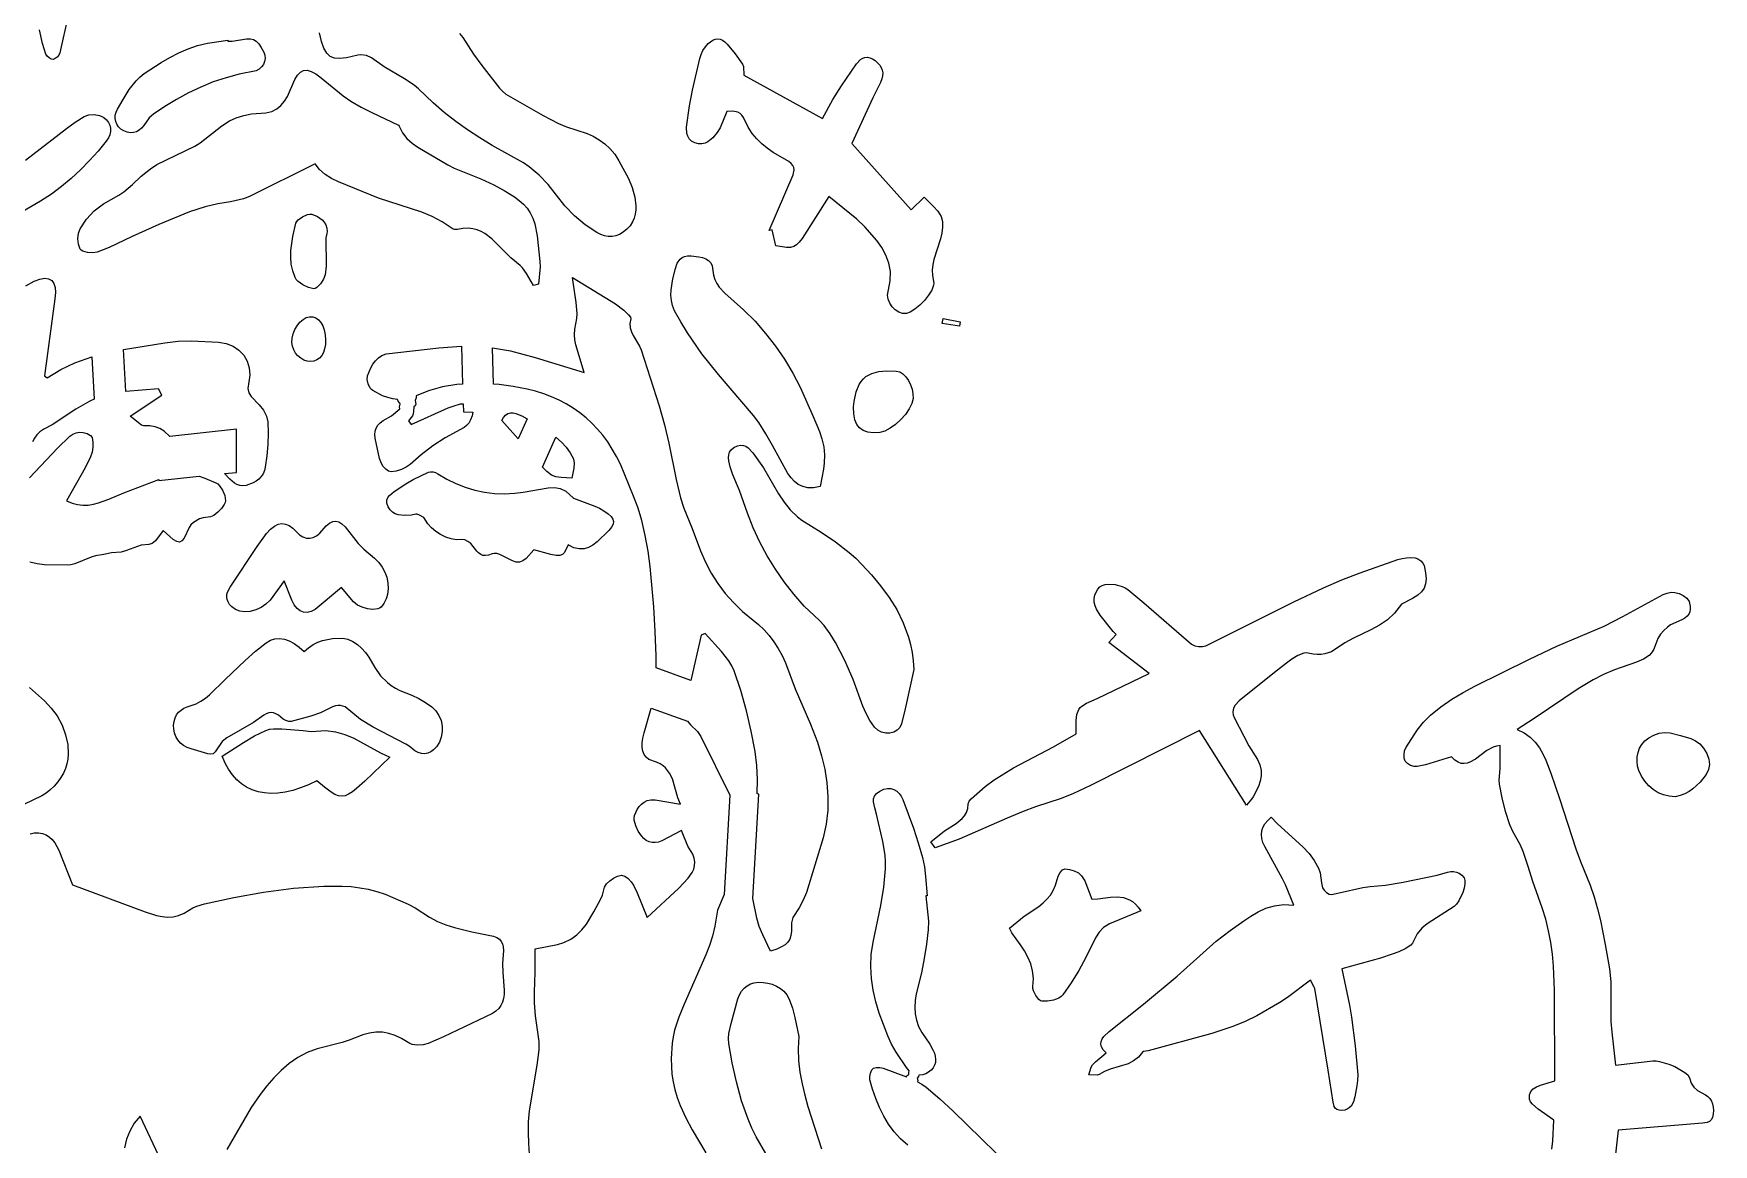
# Model space of a CAD drawing. Header units: centimetres. Extents: x 0 to 18.3, y -0.9 to 30.1.
# Drawn here: x 7.3 to 18.16, y 18.5 to 25.68 of the extents above; entities that cross this region are included whole.
import ezdxf

# ---------------------------------------------------------------- set-up
doc = ezdxf.new("R2010")
doc.units = ezdxf.units.CM
doc.layers.add('CUT', color=7, linetype='Continuous')

msp = doc.modelspace()

# ---------------------------------------------------------------- linework, layer by layer
at = {"layer": 'CUT'}
for points in [[(7.521836, 25.79289), (7.466856, 25.551842), (7.460338, 25.53817), (7.449572, 25.525079), (7.43664, 25.514871), (7.423625, 25.509844), (7.411243, 25.512154), (7.397401, 25.52031), (7.38508, 25.531834), (7.377263, 25.544251), (7.355528, 25.612021), (7.335119, 25.701129)], [(10.051908, 25.678479), (10.072549, 25.651449), (10.141035, 25.544364), (10.194952, 25.469534), (10.308771, 25.32392), (10.328007, 25.303823), (10.350799, 25.286328), (10.592887, 25.14775), (10.69159, 25.096572), (10.743748, 25.075003), (10.877206, 25.030684), (10.915958, 25.01274), (10.953591, 24.99099), (10.989549, 24.964901), (11.023273, 24.933937), (11.054205, 24.897564), (11.081788, 24.855248), (11.143679, 24.74091), (11.168001, 24.682185), (11.184391, 24.620147), (11.190922, 24.56449), (11.190701, 24.537163), (11.18741, 24.510378), (11.180492, 24.484291), (11.169388, 24.459056), (11.153538, 24.434829), (11.132385, 24.411766), (11.109132, 24.392859), (11.085461, 24.379041), (11.061454, 24.370106), (11.037194, 24.36585), (11.012763, 24.366069), (10.988244, 24.370557), (10.96372, 24.37911), (10.939274, 24.391525), (10.863796, 24.441281), (10.794776, 24.498455), (10.732152, 24.563205), (10.624614, 24.70238), (10.566931, 24.762651), (10.50132, 24.816192), (10.465073, 24.84034), (10.262295, 24.954084), (10.182071, 25.002722), (10.103511, 25.053984), (10.026977, 25.108368), (9.952832, 25.166372), (9.88144, 25.228496), (9.78644, 25.320331), (9.757388, 25.343186), (9.694392, 25.384195), (9.563457, 25.461567), (9.482112, 25.521111), (9.449309, 25.534683), (9.413462, 25.538932), (9.393911, 25.537226), (9.320005, 25.520262), (9.276926, 25.514865), (9.242332, 25.517463), (9.214776, 25.528923), (9.192811, 25.550112), (9.174988, 25.581896), (9.159862, 25.625141), (9.145985, 25.680715)], [(7.245367, 24.857707), (7.51127, 25.0644), (7.566633, 25.105321), (7.624442, 25.141927), (7.653845, 25.151461), (7.689296, 25.152956), (7.724303, 25.146892), (7.739612, 25.141175), (7.752376, 25.133749), (7.768914, 25.119104), (7.781644, 25.102474), (7.790374, 25.084218), (7.794912, 25.064698), (7.795065, 25.044276), (7.790639, 25.023312), (7.781444, 25.002169), (7.767285, 24.981206), (7.714048, 24.917257), (7.658904, 24.855734), (7.601525, 24.796873), (7.541585, 24.740909), (7.478756, 24.688079), (7.412711, 24.638618), (7.343123, 24.592762), (7.190518, 24.505178)], [(7.248316, 24.045366), (7.301688, 24.076284), (7.338625, 24.090307), (7.369747, 24.095597), (7.395065, 24.092481), (7.41459, 24.081288), (7.428335, 24.062344), (7.43631, 24.035978), (7.438527, 24.002517), (7.434998, 23.962291), (7.367193, 23.464813), (7.385438, 23.451012), (7.473078, 23.504987), (7.563945, 23.548104), (7.674577, 23.586931), (7.689688, 23.313474), (7.660641, 23.300174), (7.57004, 23.248571), (7.4168, 23.148641), (7.363866, 23.120155), (7.33884, 23.102451), (7.318618, 23.08309), (7.302924, 23.061685), (7.291484, 23.037845)], [(7.27131, 22.804299), (7.452618, 22.996241), (7.531455, 23.07399), (7.551825, 23.087373), (7.573478, 23.097042), (7.594997, 23.101297), (7.618765, 23.098883), (7.644307, 23.090956), (7.665425, 23.079412), (7.675921, 23.066146), (7.680512, 23.035051), (7.680452, 23.002308), (7.675469, 22.970133), (7.665291, 22.940743), (7.630118, 22.87075), (7.510077, 22.656957), (7.546818, 22.641463), (7.582343, 22.632062), (7.616897, 22.628114), (7.650721, 22.628977), (7.684056, 22.634008), (7.717145, 22.642568), (7.783554, 22.667704), (7.881155, 22.708603), (8.106489, 22.794437), (8.106489, 22.78894), (8.367179, 22.815658), (8.405516, 22.803377), (8.476123, 22.773132), (8.488322, 22.765535), (8.499873, 22.754361), (8.519787, 22.724495), (8.53337, 22.689963), (8.538131, 22.657193), (8.536057, 22.644645), (8.530644, 22.631819), (8.512244, 22.606247), (8.48782, 22.582295), (8.462264, 22.561782), (8.442269, 22.552814), (8.394098, 22.545676), (8.37122, 22.539182), (8.330819, 22.516171), (8.313851, 22.501112), (8.302488, 22.483966), (8.270065, 22.41519), (8.255847, 22.397148), (8.240626, 22.389842), (8.222654, 22.393154), (8.200182, 22.406965), (8.134743, 22.465601), (8.08514, 22.397256), (8.064752, 22.381382), (8.042503, 22.374615), (7.992396, 22.370303), (7.898374, 22.334747), (7.86312, 22.323847), (7.800395, 22.320855), (7.750948, 22.309985), (7.697796, 22.301545), (7.669359, 22.293092), (7.563491, 22.248887), (7.538445, 22.242359), (7.513749, 22.240491), (7.368746, 22.243176), (7.320295, 22.24871), (7.273023, 22.2602)], [(17.112725, 18.465019), (17.118505, 18.518565), (17.125808, 18.652645), (17.024502, 18.724858), (16.987031, 18.756378), (16.975162, 18.772364), (16.969231, 18.789022), (16.96922, 18.816027), (16.977542, 18.837654), (16.992941, 18.854844), (17.014165, 18.868539), (17.03996, 18.879682), (17.132235, 18.907216), (17.130894, 19.493074), (17.124422, 19.648308), (17.117027, 19.725156), (17.106355, 19.801442), (17.092028, 19.877124), (17.073667, 19.952167), (17.050893, 20.02653), (16.989556, 20.195851), (16.959919, 20.293474), (16.927013, 20.388862), (16.907019, 20.434411), (16.860203, 20.519926), (16.84104, 20.562503), (16.812216, 20.648945), (16.791581, 20.736836), (16.773753, 20.825851), (16.77156, 20.850394), (16.777908, 20.926827), (16.778146, 21.073837), (16.755312, 21.070507), (16.733656, 21.063542), (16.693233, 21.041679), (16.619456, 20.987032), (16.583537, 20.966141), (16.565258, 20.959904), (16.546553, 20.957465), (16.527261, 20.959567), (16.507222, 20.966952), (16.486275, 20.980364), (16.464261, 21.000547), (16.296163, 20.950472), (16.24258, 20.938396), (16.221982, 20.93899), (16.199223, 20.946231), (16.178771, 20.958159), (16.165096, 20.972813), (16.158436, 20.992692), (16.157155, 21.01663), (16.160933, 21.04062), (16.169444, 21.060657), (16.24244, 21.172952), (16.282913, 21.225498), (16.328709, 21.271794), (16.395301, 21.324772), (16.465882, 21.373388), (16.539394, 21.417763), (16.61478, 21.458014), (16.967442, 21.633202), (17.145898, 21.716051), (17.451521, 21.847245), (17.57213, 21.908088), (17.831921, 22.050679), (17.85758, 22.060188), (17.883466, 22.065528), (17.907889, 22.06487), (17.935224, 22.056974), (17.962654, 22.04366), (17.985774, 22.026209), (18.00018, 22.005902), (18.007945, 21.973123), (18.007738, 21.956328), (18.004397, 21.939892), (17.997614, 21.924287), (17.987084, 21.909985), (17.972498, 21.897459), (17.953552, 21.887179), (17.88017, 21.855522), (17.859458, 21.840662), (17.836365, 21.818531), (17.81474, 21.793912), (17.797223, 21.767395), (17.77896, 21.714155), (17.769085, 21.692281), (17.756851, 21.673561), (17.742277, 21.657609), (17.706196, 21.632457), (17.661009, 21.613722), (17.517353, 21.563427), (17.447399, 21.534047), (17.380364, 21.499696), (17.282775, 21.440358), (16.997883, 21.248602), (16.888254, 21.178337), (16.934591, 21.156349), (16.973246, 21.128608), (17.00533, 21.09608), (17.031957, 21.059732), (17.054241, 21.020532), (17.073294, 20.979446), (17.106162, 20.895482), (17.162537, 20.733187), (17.267807, 20.405853), (17.297388, 20.32547), (17.360117, 20.171416), (17.385879, 20.095733), (17.407884, 20.019412), (17.426798, 19.942556), (17.458028, 19.787642), (17.484915, 19.631803), (17.493542, 19.547814), (17.494808, 19.291357), (17.499949, 19.222634), (17.524104, 19.008472), (17.766384, 19.036679), (17.787209, 19.036122), (17.808334, 19.032233), (17.869921, 19.014052), (17.90839, 18.999061), (17.97236, 18.961516), (17.991464, 18.945442), (18.002083, 18.927347), (18.0139, 18.892718), (18.030809, 18.865594), (18.054794, 18.844261), (18.106049, 18.81767), (18.121547, 18.805917), (18.134303, 18.791895), (18.144285, 18.775754), (18.151463, 18.757645), (18.155804, 18.737718), (18.157278, 18.716123), (18.155853, 18.693012), (18.150812, 18.670895), (18.142324, 18.65504), (18.131042, 18.644365), (18.117618, 18.637789), (18.086952, 18.632615), (17.541063, 18.5879), (17.480764, 18.04664)], [(7.271926, 21.449988), (7.368161, 21.3636), (7.412273, 21.317238), (7.449372, 21.266669), (7.481369, 21.206575), (7.504733, 21.144593), (7.518381, 21.081666), (7.521232, 21.018736), (7.51827, 20.987565), (7.512203, 20.956747), (7.502896, 20.9264), (7.490213, 20.896641), (7.474019, 20.867588), (7.45418, 20.839359), (7.430559, 20.812073), (7.403021, 20.785846), (7.37813, 20.766784), (7.351145, 20.750203), (7.233886, 20.694269)], [(10.504047, 18.432778), (10.498444, 18.502354), (10.496152, 18.572127), (10.497857, 18.642111), (10.504248, 18.712321), (10.553393, 19.008526), (10.56581, 19.107592), (10.566216, 19.162186), (10.543292, 19.32828), (10.535781, 19.4106), (10.535801, 19.481103), (10.540671, 19.610234), (10.540888, 19.760684), (10.685042, 19.788098), (10.725592, 19.800535), (10.770784, 19.82239), (10.809344, 19.850217), (10.842406, 19.882968), (10.871106, 19.919592), (10.919962, 20.000264), (10.964997, 20.083836), (10.974803, 20.107923), (10.989435, 20.158659), (11.001694, 20.179704), (11.022115, 20.200111), (11.04628, 20.218211), (11.072153, 20.23124), (11.097699, 20.236435), (11.118833, 20.230554), (11.140823, 20.215086), (11.16073, 20.194151), (11.175616, 20.171868), (11.199826, 20.121871), (11.264301, 19.963339), (11.47, 20.152974), (11.529433, 20.216278), (11.555918, 20.254706), (11.565207, 20.276165), (11.570914, 20.298827), (11.572327, 20.322474), (11.568736, 20.346886), (11.55943, 20.371844), (11.527139, 20.424313), (11.486911, 20.525544), (11.359519, 20.45836), (11.337892, 20.450876), (11.316792, 20.447515), (11.296428, 20.448222), (11.277013, 20.452942), (11.258757, 20.461621), (11.241871, 20.474202), (11.226568, 20.490633), (11.206405, 20.521047), (11.190124, 20.556178), (11.181186, 20.591654), (11.180553, 20.608155), (11.183054, 20.623103), (11.19981, 20.662184), (11.212023, 20.680286), (11.226923, 20.696316), (11.244611, 20.709442), (11.265183, 20.718829), (11.28874, 20.723642), (11.315381, 20.723049), (11.479053, 20.696636), (11.462779, 20.736395), (11.426967, 20.85967), (11.409339, 20.896979), (11.383851, 20.92984), (11.36722, 20.944123), (11.347495, 20.956719), (11.324302, 20.967436), (11.274851, 20.984947), (11.257426, 20.99837), (11.244754, 21.016039), (11.236601, 21.03764), (11.232734, 21.062862), (11.232917, 21.091392), (11.236917, 21.122919), (11.244499, 21.157129), (11.290802, 21.317246), (11.526022, 21.233229), (11.54375, 21.209108), (11.590062, 21.166156), (11.611705, 21.132397), (11.797877, 20.754673), (11.762037, 20.11106), (11.71997, 20.010341), (11.711497, 19.972502), (11.70216, 19.906612), (11.687041, 19.842976), (11.667259, 19.781144), (11.643935, 19.720671), (11.502385, 19.401685), (11.468806, 19.318775), (11.441687, 19.234772), (11.432052, 19.19239), (11.425833, 19.14977), (11.419956, 19.050474), (11.420735, 19.000752), (11.424531, 18.95085), (11.431747, 18.900669), (11.442788, 18.85011), (11.458058, 18.799075), (11.47796, 18.747465), (11.514875, 18.667963), (11.555339, 18.590947), (11.643365, 18.441952)], [(12.949749, 18.490457), (12.903023, 18.531353), (12.861588, 18.576842), (12.825098, 18.626359), (12.793207, 18.679339), (12.765569, 18.735218), (12.741838, 18.793431), (12.721669, 18.853413), (12.704716, 18.914598), (12.703454, 18.934798), (12.707536, 18.957478), (12.715795, 18.977416), (12.727064, 18.989387), (12.745662, 18.994085), (12.76755, 18.993047), (12.790314, 18.988009), (12.9404, 18.93284), (12.94549, 18.940873), (12.954262, 18.945437), (12.956764, 18.951435), (12.954924, 18.963069), (12.957467, 18.971755), (12.940238, 18.992482), (12.874662, 19.092563), (12.844724, 19.144059), (12.819381, 19.197404), (12.764829, 19.343767), (12.742859, 19.417934), (12.725724, 19.492949), (12.714397, 19.568959), (12.709852, 19.646107), (12.713062, 19.724538), (12.725001, 19.804397), (12.774456, 20.040631), (12.794153, 20.159257), (12.805452, 20.278256), (12.805713, 20.322058), (12.802622, 20.366098), (12.788788, 20.454553), (12.747351, 20.630579), (12.735105, 20.672244), (12.726471, 20.711639), (12.727288, 20.730237), (12.733544, 20.74797), (12.746753, 20.76474), (12.768426, 20.780447), (12.793723, 20.791965), (12.81744, 20.797065), (12.839399, 20.796338), (12.859423, 20.790372), (12.877334, 20.779759), (12.892953, 20.765089), (12.906103, 20.746953), (12.916605, 20.725939), (12.98649, 20.540137), (13.017128, 20.445666), (13.044577, 20.350375), (13.056983, 20.29007), (13.064185, 20.228364), (13.074801, 20.103934), (13.065227, 20.10285), (13.083336, 19.938351), (13.081808, 19.884326), (13.070487, 19.791245), (13.055968, 19.698398), (13.037565, 19.606349), (13.0034, 19.469877), (12.99643, 19.425387), (12.994089, 19.382091), (12.996775, 19.339892), (13.004888, 19.298692), (13.018828, 19.258393), (13.038994, 19.218896), (13.090656, 19.144947), (13.112027, 19.107548), (13.120981, 19.086854), (13.126666, 19.066276), (13.128935, 19.04612), (13.127642, 19.026688), (13.122642, 19.008287), (13.113788, 18.991218), (13.100935, 18.975788), (13.083936, 18.9623), (13.065036, 18.952125), (13.045679, 18.945753), (13.020516, 18.943725), (13.01758, 18.9348), (13.009038, 18.9251), (13.013234, 18.908978), (13.012352, 18.900736), (13.040237, 18.884845), (13.068381, 18.865224), (13.156898, 18.790841), (13.241455, 18.711368), (13.700827, 18.262379)], [(7.274904, 20.503441), (7.300513, 20.509687), (7.329562, 20.510236), (7.355659, 20.505684), (7.378977, 20.496521), (7.399687, 20.483234), (7.417962, 20.466311), (7.433973, 20.446242), (7.459892, 20.39862), (7.549779, 20.17393), (8.018296, 19.999272), (8.091515, 19.975785), (8.12777, 19.968604), (8.163818, 19.965627), (8.199681, 19.967726), (8.235382, 19.97577), (8.270941, 19.990633), (8.327984, 20.026504), (8.352034, 20.036801), (8.402806, 20.051213), (8.593166, 20.092614), (8.784411, 20.12674), (8.977533, 20.151835), (9.173522, 20.166142), (9.292661, 20.166374), (9.34997, 20.162422), (9.406096, 20.15543), (9.461285, 20.145151), (9.515779, 20.13134), (9.569822, 20.11375), (9.718651, 20.049826), (9.764446, 20.025837), (9.85741, 19.964663), (9.909484, 19.937479), (9.963158, 19.915398), (10.01813, 19.897462), (10.130753, 19.870196), (10.271026, 19.841534), (10.292242, 19.833009), (10.308864, 19.822152), (10.321179, 19.808669), (10.329475, 19.792269), (10.33404, 19.772656), (10.33516, 19.749538), (10.329666, 19.665884), (10.331252, 19.608523), (10.339057, 19.493373), (10.338955, 19.465084), (10.335635, 19.439072), (10.32892, 19.415285), (10.318632, 19.393673), (10.304594, 19.374184), (10.286626, 19.356767), (10.264553, 19.341371), (9.946688, 19.190828), (9.848425, 19.147843), (9.816087, 19.139284), (9.779592, 19.137282), (9.744409, 19.14236), (9.729018, 19.147719), (9.675271, 19.181123), (9.634571, 19.200771), (9.593719, 19.214054), (9.552532, 19.221035), (9.510823, 19.221781), (9.468409, 19.216356), (9.425104, 19.204826), (9.33761, 19.16931), (9.293091, 19.154135), (9.131026, 19.11494), (9.065752, 19.089666), (9.005555, 19.057303), (8.949909, 19.01873), (8.898289, 18.974822), (8.850168, 18.926457), (8.805021, 18.874513), (8.762323, 18.819867), (8.703839, 18.733864), (8.546024, 18.462485)], [(12.031144, 18.436722), (11.968525, 18.54555), (11.941282, 18.601869), (11.916874, 18.659359), (11.874897, 18.778108), (11.840749, 18.900121), (11.813674, 19.024087), (11.792913, 19.148695), (11.790886, 19.180188), (11.793109, 19.212289), (11.806533, 19.277778), (11.850471, 19.438058), (11.861084, 19.463469), (11.87463, 19.486027), (11.891051, 19.505399), (11.91029, 19.521248), (11.932287, 19.53324), (11.956985, 19.541039), (11.984324, 19.54431), (12.014638, 19.543555), (12.044505, 19.539327), (12.073347, 19.531532), (12.100587, 19.520074), (12.125649, 19.504858), (12.147957, 19.485788), (12.166933, 19.46277), (12.182001, 19.435707), (12.202963, 19.377738), (12.21813, 19.317198), (12.244109, 19.19419), (12.240665, 19.115754), (12.243652, 19.038746), (12.252244, 18.96298), (12.265616, 18.888271), (12.28294, 18.814434), (12.303391, 18.741284), (12.391836, 18.46658)], [(8.15533, 18.320714), (7.986712, 18.678965), (7.947776, 18.632436), (7.918884, 18.582626), (7.898721, 18.530007), (7.885967, 18.475048)]]:
    msp.add_lwpolyline(points, dxfattribs=at)
for points in [[(8.791405, 25.496281), (8.783659, 25.477711), (8.771775, 25.461154), (8.756178, 25.447372), (8.737294, 25.437127), (8.627602, 25.41443), (8.542106, 25.391903), (8.458902, 25.363984), (8.377834, 25.331058), (8.298744, 25.293509), (8.221476, 25.251722), (8.145872, 25.206083), (8.071775, 25.156975), (8.045534, 25.131833), (8.010617, 25.081921), (7.995625, 25.065402), (7.979358, 25.052157), (7.961882, 25.042539), (7.943261, 25.036901), (7.923561, 25.035596), (7.902847, 25.038979), (7.881183, 25.047401), (7.86228, 25.059373), (7.847191, 25.0741), (7.83596, 25.090997), (7.828634, 25.109482), (7.825257, 25.128973), (7.825875, 25.148885), (7.830534, 25.168635), (7.839277, 25.18764), (7.876321, 25.251605), (7.915947, 25.315026), (7.960618, 25.3725), (7.985616, 25.397318), (8.012801, 25.418623), (8.121879, 25.489509), (8.178285, 25.522228), (8.236237, 25.552044), (8.295965, 25.578139), (8.357695, 25.599696), (8.421655, 25.6159), (8.552876, 25.633486), (8.553507, 25.627053), (8.581982, 25.628177), (8.674978, 25.644044), (8.699152, 25.6438), (8.719383, 25.638541), (8.736904, 25.627722), (8.75295, 25.610798), (8.768755, 25.587224), (8.785555, 25.556455), (8.792778, 25.536415), (8.794586, 25.516103)], [(12.657457, 25.517371), (12.672402, 25.522494), (12.688009, 25.523751), (12.704211, 25.520943), (12.720941, 25.513868), (12.738129, 25.502327), (12.767348, 25.473293), (12.777355, 25.457599), (12.783983, 25.440923), (12.786999, 25.423116), (12.786171, 25.40403), (12.781267, 25.383518), (12.772052, 25.361429), (12.723629, 25.261968), (12.586685, 24.966666), (12.971584, 24.536654), (13.05453, 24.619352), (13.115621, 24.560166), (13.143386, 24.529377), (13.163889, 24.495465), (13.172582, 24.462057), (13.173607, 24.424847), (13.168837, 24.386695), (13.160149, 24.350458), (13.117626, 24.217161), (13.110685, 24.18323), (13.107428, 24.148407), (13.10896, 24.112369), (13.117718, 24.063065), (13.115907, 24.049685), (13.104131, 24.019231), (13.08362, 23.985978), (13.056937, 23.952472), (13.026646, 23.921262), (12.99531, 23.894896), (12.965493, 23.875922), (12.939759, 23.866888), (12.914913, 23.867623), (12.890469, 23.875925), (12.86767, 23.89054), (12.847762, 23.910212), (12.831988, 23.933686), (12.821593, 23.959707), (12.81782, 23.987019), (12.835935, 24.078693), (12.837191, 24.138194), (12.82738, 24.193468), (12.808201, 24.245112), (12.781351, 24.293724), (12.748529, 24.339899), (12.671764, 24.427332), (12.619057, 24.478099), (12.439556, 24.624778), (12.265293, 24.353025), (12.247444, 24.32911), (12.230066, 24.311862), (12.211588, 24.300679), (12.190442, 24.29496), (12.165056, 24.294102), (12.095288, 24.304564), (12.071757, 24.408794), (12.054021, 24.404827), (12.208576, 24.764008), (12.215083, 24.797038), (12.212854, 24.811273), (12.206442, 24.824522), (12.195451, 24.837188), (12.179488, 24.849671), (12.078588, 24.90891), (12.040765, 24.935231), (12.00511, 24.964178), (11.972266, 24.996196), (11.942878, 25.03173), (11.917593, 25.071224), (11.887977, 25.13409), (11.877191, 25.148974), (11.86475, 25.160157), (11.850709, 25.168023), (11.818039, 25.175338), (11.779613, 25.173991), (11.735819, 25.068301), (11.71639, 25.036524), (11.689361, 25.003667), (11.657115, 24.976873), (11.638671, 24.967957), (11.618484, 24.963206), (11.596409, 24.963503), (11.5723, 24.96973), (11.551225, 24.980948), (11.536167, 24.995632), (11.526222, 25.012898), (11.520483, 25.031859), (11.517997, 25.071332), (11.537267, 25.20967), (11.557309, 25.311833), (11.604008, 25.515006), (11.612473, 25.541622), (11.624847, 25.56764), (11.640459, 25.591825), (11.65864, 25.61294), (11.68803, 25.634687), (11.703542, 25.640601), (11.719328, 25.642823), (11.735184, 25.641066), (11.750906, 25.635042), (11.76629, 25.624463), (11.781134, 25.609039), (11.832841, 25.544978), (11.880677, 25.478347), (11.886508, 25.463278), (11.889603, 25.4091), (12.397758, 25.127512), (12.465607, 25.251782), (12.520249, 25.339774), (12.617277, 25.480811), (12.643243, 25.508583)], [(10.03801, 24.411395), (10.018683, 24.410939), (10.009166, 24.413371), (9.939792, 24.460806), (9.874572, 24.495296), (9.806706, 24.523268), (9.52685, 24.613555), (9.268094, 24.718806), (9.223648, 24.740732), (9.182858, 24.766472), (9.146883, 24.797408), (9.116878, 24.834921), (8.694104, 24.623743), (8.653816, 24.609691), (8.571398, 24.590279), (8.488148, 24.575522), (8.406017, 24.557103), (8.305278, 24.523946), (8.206319, 24.484486), (8.108346, 24.441773), (7.935209, 24.364864), (7.785308, 24.295116), (7.708989, 24.263921), (7.680049, 24.259135), (7.646384, 24.261658), (7.616687, 24.27029), (7.606042, 24.276522), (7.59965, 24.283832), (7.588981, 24.314933), (7.58469, 24.350546), (7.587487, 24.385774), (7.59808, 24.41572), (7.639776, 24.476968), (7.689999, 24.530065), (7.74915, 24.575524), (7.849692, 24.631641), (7.88004, 24.65288), (7.937477, 24.702176), (7.993682, 24.754661), (8.052394, 24.803252), (8.094885, 24.830049), (8.340239, 24.950122), (8.374162, 24.970933), (8.51387, 25.081119), (8.563258, 25.112251), (8.608211, 25.132514), (8.656368, 25.147737), (8.705893, 25.157221), (8.799811, 25.163616), (8.83777, 25.173964), (8.869696, 25.190561), (8.896462, 25.21265), (8.918944, 25.239478), (8.938014, 25.270289), (8.986183, 25.379397), (9.003733, 25.408431), (9.022634, 25.428108), (9.043455, 25.43859), (9.066764, 25.440037), (9.093132, 25.432608), (9.123125, 25.416465), (9.157314, 25.391768), (9.299131, 25.274095), (9.349264, 25.239563), (9.416295, 25.201405), (9.485264, 25.166401), (9.655816, 25.084594), (9.661434, 25.077957), (9.683392, 25.034649), (9.711477, 24.998479), (9.744391, 24.968024), (9.780836, 24.941863), (9.974933, 24.82811), (10.015884, 24.807509), (10.188478, 24.737865), (10.27246, 24.698615), (10.339472, 24.661656), (10.40554, 24.620635), (10.436119, 24.598002), (10.463941, 24.573633), (10.488165, 24.547289), (10.507952, 24.518731), (10.524726, 24.484424), (10.53736, 24.447627), (10.553411, 24.368685), (10.571093, 24.204283), (10.572829, 24.168112), (10.562265, 24.057544), (10.530107, 24.049006), (10.483448, 24.126935), (10.458252, 24.163151), (10.44387, 24.178632), (10.383745, 24.226932), (10.260343, 24.349974), (10.215143, 24.383964), (10.190602, 24.397494), (10.164418, 24.408077), (10.136328, 24.415236), (10.106072, 24.418494), (10.073386, 24.417372)], [(8.987955, 24.100156), (8.972514, 24.143337), (8.963614, 24.187108), (8.960298, 24.231294), (8.961607, 24.275723), (8.974272, 24.364606), (8.993947, 24.452363), (8.998996, 24.462851), (9.008548, 24.473565), (9.036619, 24.49324), (9.069084, 24.506529), (9.084128, 24.509259), (9.096867, 24.508569), (9.132069, 24.495543), (9.163351, 24.47283), (9.176016, 24.457772), (9.185895, 24.44021), (9.192386, 24.420115), (9.194886, 24.397461), (9.193766, 24.383799), (9.186178, 24.355958), (9.188139, 24.173423), (9.182677, 24.118076), (9.171806, 24.088507), (9.151818, 24.058205), (9.128894, 24.035068), (9.118262, 24.028655), (9.109214, 24.026997), (9.073973, 24.035672), (9.038204, 24.051892), (9.007626, 24.073954), (8.99607, 24.086644)], [(11.952052, 23.209029), (11.724388, 23.472311), (11.61808, 23.606533), (11.524512, 23.742569), (11.481454, 23.812995), (11.44187, 23.885143), (11.428267, 23.918393), (11.420669, 23.952272), (11.418115, 23.986608), (11.419645, 24.021231), (11.431111, 24.090661), (11.447381, 24.159199), (11.458558, 24.191872), (11.47735, 24.218533), (11.490397, 24.228505), (11.506301, 24.23565), (11.52538, 24.239526), (11.547953, 24.239692), (11.598364, 24.234326), (11.621862, 24.22929), (11.643117, 24.22161), (11.661301, 24.210481), (11.675583, 24.195097), (11.685137, 24.174652), (11.692837, 24.115825), (11.701249, 24.086966), (11.713613, 24.061261), (11.729174, 24.038208), (11.76687, 23.998055), (11.887554, 23.891881), (11.961536, 23.8174), (12.030262, 23.739149), (12.093751, 23.657223), (12.152026, 23.571719), (12.205108, 23.482732), (12.253017, 23.390359), (12.337587, 23.201093), (12.378134, 23.105732), (12.394345, 23.056686), (12.405936, 23.006353), (12.41147, 22.954451), (12.409514, 22.900697), (12.403974, 22.861693), (12.382151, 22.750049), (12.339742, 22.741537), (12.302548, 22.741154), (12.269978, 22.748088), (12.241446, 22.761525), (12.216361, 22.780653), (12.194134, 22.804658), (12.174177, 22.832728), (12.074265, 23.014943), (12.03169, 23.089324), (11.98654, 23.162013)], [(11.306837, 21.971825), (11.284386, 22.231356), (11.270196, 22.331764), (11.251943, 22.431488), (11.229566, 22.530078), (11.20579, 22.608798), (11.176376, 22.686112), (11.09086, 22.892756), (11.066101, 22.943364), (11.038951, 22.991432), (11.009455, 23.036946), (10.977659, 23.079889), (10.94361, 23.120247), (10.907352, 23.158004), (10.868931, 23.193144), (10.828394, 23.225652), (10.785786, 23.255513), (10.741153, 23.282711), (10.694541, 23.307231), (10.645995, 23.329057), (10.595561, 23.348173), (10.543285, 23.364565), (10.489213, 23.378216), (10.398915, 23.396039), (10.307819, 23.408821), (10.270908, 23.411598), (10.263497, 23.646497), (10.379824, 23.625304), (10.539419, 23.582801), (10.856912, 23.486509), (10.802445, 23.664115), (10.796518, 23.696565), (10.794133, 23.730243), (10.796264, 23.765575), (10.809945, 23.834557), (10.811652, 23.867635), (10.805702, 23.938524), (10.782174, 24.100664), (11.05874, 23.930837), (11.113407, 23.888989), (11.14437, 23.859284), (11.155752, 23.844222), (11.158479, 23.832026), (11.152955, 23.801844), (11.154806, 23.774422), (11.162313, 23.74913), (11.17376, 23.725339), (11.214559, 23.656677), (11.224586, 23.632596), (11.342166, 23.269707), (11.376898, 23.147557), (11.404473, 23.030198), (11.451635, 22.793368), (11.478727, 22.675857), (11.500424, 22.608809), (11.555527, 22.477708), (11.608306, 22.333321), (11.640814, 22.259192), (11.678152, 22.188746), (11.720607, 22.121865), (11.768468, 22.058432), (11.822021, 21.99833), (11.881556, 21.941442), (11.984563, 21.857095), (12.019951, 21.823126), (12.053223, 21.78592), (12.084075, 21.745651), (12.112206, 21.702496), (12.137315, 21.65663), (12.159099, 21.60823), (12.220042, 21.440894), (12.320595, 21.212407), (12.365502, 21.096329), (12.392168, 21.008902), (12.41265, 20.921145), (12.426399, 20.833067), (12.432865, 20.744679), (12.431497, 20.655988), (12.421747, 20.567005), (12.403065, 20.47774), (12.29394, 20.125338), (12.273019, 20.074537), (12.247363, 20.025497), (12.206723, 19.963653), (12.2006, 19.946063), (12.197188, 19.927451), (12.19636, 19.875375), (12.1933, 19.847125), (12.186361, 19.823633), (12.174662, 19.803961), (12.157321, 19.787169), (12.133457, 19.77232), (12.102189, 19.758475), (12.062635, 19.744697), (12.012198, 19.850398), (11.989158, 19.904243), (11.972653, 19.959625), (11.948162, 20.08639), (11.985534, 20.760202), (11.974706, 20.762093), (11.977065, 20.854943), (11.973851, 20.945858), (11.962963, 21.035305), (11.937614, 21.167912), (11.907228, 21.299794), (11.870721, 21.429883), (11.827009, 21.557108), (11.811619, 21.590325), (11.792017, 21.621942), (11.743911, 21.681796), (11.63822, 21.797903), (11.614036, 21.788375), (11.546949, 21.494679), (11.322038, 21.576296), (11.322191, 21.653468), (11.316611, 21.812669)], [(8.971531, 23.655699), (8.967787, 23.679757), (8.96921, 23.707757), (8.975904, 23.736037), (8.987072, 23.763435), (9.001919, 23.788789), (9.019647, 23.810937), (9.039459, 23.828718), (9.060558, 23.840968), (9.082148, 23.846526), (9.103722, 23.845471), (9.123246, 23.838707), (9.140501, 23.826554), (9.155268, 23.809333), (9.167328, 23.787363), (9.176462, 23.760964), (9.182451, 23.730456), (9.185076, 23.696159), (9.183981, 23.666199), (9.179314, 23.639254), (9.171273, 23.615604), (9.160054, 23.595531), (9.145856, 23.579317), (9.128874, 23.567242), (9.109306, 23.559588), (9.087349, 23.556636), (9.065547, 23.558884), (9.044463, 23.566165), (9.024717, 23.57784), (9.006931, 23.593271), (8.991723, 23.611817), (8.979717, 23.632839)], [(13.28826, 23.813377), (13.283315, 23.784731), (13.171711, 23.802943), (13.177527, 23.835397)], [(8.625466, 23.630889), (8.655867, 23.598271), (8.678062, 23.559603), (8.691269, 23.515936), (8.694705, 23.468323), (8.682964, 23.382458), (8.68862, 23.35519), (8.7038, 23.331678), (8.75699, 23.277323), (8.783266, 23.242338), (8.802956, 23.204828), (8.812443, 23.16699), (8.815152, 23.09424), (8.812056, 23.02092), (8.804825, 22.947557), (8.795127, 22.874679), (8.789795, 22.851753), (8.78093, 22.831177), (8.76887, 22.812942), (8.753957, 22.797036), (8.736531, 22.783449), (8.716932, 22.77217), (8.672578, 22.756492), (8.650045, 22.753509), (8.629966, 22.755352), (8.611931, 22.761306), (8.595531, 22.770652), (8.565998, 22.796655), (8.531634, 22.832513), (8.609632, 22.840507), (8.609632, 23.11942), (8.178472, 23.072823), (8.14138, 23.107084), (8.11389, 23.123816), (8.083147, 23.135546), (8.048572, 23.141543), (8.009583, 23.141078), (7.995293, 23.144928), (7.921025, 23.202835), (8.12643, 23.339312), (8.104146, 23.3801), (7.893374, 23.36407), (7.878331, 23.635161), (8.14573, 23.678772), (8.231408, 23.687996), (8.318378, 23.689848), (8.49286, 23.681916), (8.54318, 23.673764), (8.587643, 23.656404)], [(9.851239, 23.36732), (9.770232, 23.335281), (9.770783, 23.321915), (9.764993, 23.306083), (9.768919, 23.280924), (9.763999, 23.269665), (9.755528, 23.264726), (9.754491, 23.235031), (9.751459, 23.217925), (9.746383, 23.206232), (9.721131, 23.173805), (9.737792, 23.15082), (9.977439, 23.256842), (10.017318, 23.271619), (10.057945, 23.28294), (10.07551, 23.282763), (10.077122, 23.231885), (10.137218, 23.22858), (10.132255, 23.205291), (10.122678, 23.181039), (10.11042, 23.159022), (10.097169, 23.143296), (10.080215, 23.129734), (9.957742, 23.063373), (9.878973, 23.011428), (9.804094, 22.953826), (9.731862, 22.891958), (9.705599, 22.873324), (9.675099, 22.859076), (9.642501, 22.849081), (9.609944, 22.843204), (9.593097, 22.84721), (9.574417, 22.860141), (9.557476, 22.877999), (9.545844, 22.896788), (9.534031, 22.929997), (9.504988, 23.060674), (9.503607, 23.084659), (9.50612, 23.106697), (9.512695, 23.126845), (9.523505, 23.145157), (9.538719, 23.16169), (9.558507, 23.1765), (9.611223, 23.206239), (9.666132, 23.250761), (9.663483, 23.264074), (9.666533, 23.281262), (9.664405, 23.287731), (9.653895, 23.300056), (9.650953, 23.311623), (9.620515, 23.315342), (9.586764, 23.323925), (9.55371, 23.336167), (9.489813, 23.368747), (9.481353, 23.375688), (9.473524, 23.385768), (9.46095, 23.411898), (9.454471, 23.440244), (9.456468, 23.463911), (9.478078, 23.515846), (9.491458, 23.539973), (9.507453, 23.56186), (9.526738, 23.580743), (9.549988, 23.595864), (9.577875, 23.60646), (9.916396, 23.645261), (10.063662, 23.656803), (10.071431, 23.411545), (10.032848, 23.408409), (9.941666, 23.392513)], [(12.937148, 23.457568), (12.95381, 23.433948), (12.967324, 23.406874), (12.977084, 23.377598), (12.982481, 23.34737), (12.982906, 23.317445), (12.97526, 23.285394), (12.958257, 23.250697), (12.933855, 23.215356), (12.904012, 23.181373), (12.870685, 23.150749), (12.835831, 23.125486), (12.801407, 23.107587), (12.769372, 23.099054), (12.726842, 23.097078), (12.690889, 23.101009), (12.661238, 23.111112), (12.637612, 23.127652), (12.619736, 23.150893), (12.607333, 23.181098), (12.600129, 23.218534), (12.597846, 23.263464), (12.601695, 23.299196), (12.614742, 23.360275), (12.634934, 23.408473), (12.647713, 23.428104), (12.662285, 23.44495), (12.678651, 23.459157), (12.71677, 23.48023), (12.762086, 23.492485), (12.814614, 23.497081), (12.874368, 23.49518), (12.896819, 23.489436), (12.917949, 23.476481)], [(10.335954, 23.195529), (10.348725, 23.210426), (10.363482, 23.219962), (10.379853, 23.224675), (10.397463, 23.225103), (10.415938, 23.221781), (10.453991, 23.206042), (10.488333, 23.186942), (10.430356, 23.057072), (10.325544, 23.174735)], [(10.792594, 22.899969), (10.789691, 22.868636), (10.777755, 22.803195), (10.708124, 22.806838), (10.674836, 22.81119), (10.645675, 22.822373), (10.615, 22.846127), (10.588299, 22.874877), (10.67395, 23.067691), (10.710294, 23.035983), (10.740363, 23.002545), (10.766352, 22.966016), (10.787097, 22.927499)], [(12.67966, 21.281392), (12.658939, 21.329553), (12.595013, 21.502542), (12.542971, 21.623595), (12.481901, 21.740001), (12.44707, 21.79599), (12.408889, 21.850254), (12.379356, 21.883531), (12.279421, 21.975213), (12.21253, 22.052641), (12.150421, 22.132817), (12.093129, 22.215768), (12.040691, 22.301522), (11.993144, 22.390104), (11.950525, 22.481542), (11.912868, 22.575863), (11.861812, 22.724157), (11.81897, 22.824436), (11.80076, 22.875538), (11.791401, 22.914946), (11.789707, 22.934611), (11.791211, 22.953546), (11.796817, 22.971222), (11.80743, 22.987108), (11.823955, 23.000676), (11.847297, 23.011397), (11.868051, 23.01595), (11.886305, 23.014977), (11.902722, 23.009005), (11.917963, 22.998566), (11.947563, 22.966401), (12.016723, 22.86979), (12.114001, 22.702395), (12.149307, 22.648491), (12.189442, 22.597915), (12.236439, 22.552098), (12.263146, 22.53142), (12.388299, 22.453936), (12.482129, 22.390907), (12.57081, 22.321967), (12.612279, 22.284839), (12.651331, 22.245703), (12.713525, 22.177598), (12.773035, 22.106897), (12.828342, 22.032504), (12.877929, 21.953323), (12.920278, 21.868258), (12.95387, 21.776213), (12.966907, 21.727231), (12.977187, 21.676092), (12.984517, 21.62266), (12.98871, 21.566799), (12.932218, 21.311385), (12.907888, 21.214633), (12.897341, 21.19187), (12.880283, 21.174236), (12.858362, 21.162051), (12.833222, 21.155633), (12.806511, 21.155304), (12.779875, 21.161382), (12.754958, 21.174189), (12.733409, 21.194043), (12.704139, 21.235633)], [(10.439281, 22.26099), (10.417429, 22.260977), (10.392632, 22.268038), (10.311289, 22.309565), (10.293356, 22.315054), (10.275828, 22.317003), (10.261198, 22.313969), (10.238894, 22.305266), (10.219564, 22.302057), (10.202728, 22.30374), (10.187906, 22.309714), (10.174616, 22.31938), (10.162377, 22.332136), (10.12499, 22.380402), (10.105825, 22.394182), (10.084909, 22.403441), (10.065509, 22.405765), (10.032174, 22.405403), (9.997492, 22.411076), (9.962693, 22.422171), (9.929008, 22.438075), (9.897667, 22.458178), (9.869901, 22.481865), (9.84694, 22.508526), (9.821462, 22.548402), (9.792612, 22.564476), (9.777162, 22.570405), (9.769093, 22.570924), (9.740815, 22.562938), (9.696476, 22.560642), (9.654171, 22.565242), (9.63483, 22.571869), (9.617255, 22.582308), (9.601865, 22.597256), (9.58908, 22.617409), (9.581356, 22.640384), (9.58156, 22.660095), (9.588093, 22.677019), (9.599355, 22.691632), (9.629671, 22.715831), (9.70394, 22.767297), (9.751272, 22.794175), (9.84981, 22.841842), (9.863611, 22.844855), (9.880002, 22.843521), (9.896512, 22.838831), (9.910675, 22.831777), (9.968341, 22.797358), (10.027338, 22.76819), (10.087655, 22.744304), (10.149282, 22.725729), (10.212211, 22.712494), (10.276431, 22.70463), (10.341933, 22.702164), (10.408706, 22.705128), (10.462762, 22.71204), (10.624339, 22.740922), (10.664642, 22.742625), (10.702655, 22.736075), (10.738042, 22.719104), (10.788923, 22.6747), (10.924934, 22.62143), (10.955229, 22.608188), (10.983768, 22.59225), (11.011411, 22.572844), (11.030976, 22.555398), (11.042703, 22.538977), (11.046833, 22.52265), (11.043606, 22.505484), (11.033263, 22.486544), (11.016043, 22.464899), (10.940138, 22.390499), (10.913377, 22.370607), (10.885478, 22.355617), (10.855957, 22.346869), (10.82433, 22.345708), (10.790114, 22.353474), (10.752823, 22.37151), (10.730653, 22.322602), (10.717798, 22.30929), (10.700321, 22.302893), (10.67564, 22.303029), (10.641175, 22.309315), (10.532568, 22.338802), (10.481215, 22.283644), (10.459954, 22.268429)], [(8.549395, 22.018446), (8.546888, 22.034299), (8.547739, 22.050247), (8.551779, 22.066363), (8.568748, 22.099404), (8.742134, 22.361241), (8.804311, 22.445089), (8.829759, 22.473461), (8.854737, 22.493447), (8.879273, 22.505393), (8.903395, 22.509648), (8.927131, 22.506558), (8.950508, 22.496473), (8.973556, 22.479738), (9.017222, 22.436502), (9.038887, 22.422934), (9.061002, 22.415797), (9.083272, 22.414889), (9.105402, 22.420008), (9.127097, 22.430952), (9.148062, 22.447518), (9.190036, 22.49452), (9.211088, 22.511982), (9.231425, 22.521982), (9.251316, 22.524613), (9.27103, 22.519967), (9.290835, 22.508136), (9.311002, 22.489212), (9.395772, 22.381307), (9.431523, 22.343873), (9.502571, 22.285006), (9.52965, 22.257148), (9.551727, 22.227486), (9.568763, 22.195969), (9.580721, 22.162548), (9.587563, 22.127173), (9.589249, 22.089793), (9.585741, 22.050359), (9.577648, 22.022139), (9.562903, 21.99351), (9.543955, 21.970108), (9.533671, 21.962126), (9.523255, 21.957564), (9.491097, 21.954149), (9.456494, 21.958103), (9.422433, 21.968078), (9.391898, 21.982724), (9.364956, 22.003799), (9.288873, 22.095338), (9.117833, 21.954812), (9.091323, 21.941156), (9.066261, 21.934857), (9.042776, 21.935916), (9.020999, 21.944331), (9.001061, 21.960102), (8.983091, 21.983228), (8.96722, 22.013709), (8.918407, 22.139498), (8.827964, 22.015252), (8.799977, 21.988014), (8.767929, 21.966643), (8.733399, 21.9513), (8.697965, 21.942149), (8.663206, 21.93935), (8.630701, 21.943067), (8.602028, 21.95346), (8.578766, 21.970692), (8.565165, 21.986718), (8.555431, 22.00261)], [(13.508459, 20.852792), (13.569577, 20.892589), (13.632433, 20.929565), (13.890873, 21.066117), (14.037155, 21.150766), (14.038642, 21.236321), (14.042247, 21.27454), (14.053863, 21.307258), (14.063105, 21.319435), (14.075159, 21.330033), (14.105313, 21.347722), (14.173036, 21.377685), (14.509106, 21.540954), (14.249171, 21.741067), (14.296044, 21.793191), (14.275991, 21.812025), (14.192275, 21.917576), (14.16888, 21.955206), (14.159593, 21.977681), (14.155, 22.000939), (14.154757, 22.024144), (14.158522, 22.04646), (14.165952, 22.067052), (14.176703, 22.085083), (14.190432, 22.099717), (14.206797, 22.110119), (14.224542, 22.115854), (14.244931, 22.118523), (14.289937, 22.115579), (14.334404, 22.10312), (14.354119, 22.093895), (14.370921, 22.082978), (14.476175, 21.997311), (14.784293, 21.730297), (14.803743, 21.719986), (14.82861, 21.714554), (14.854194, 21.71445), (14.8758, 21.720123), (15.445181, 22.003014), (15.636425, 22.094135), (15.754426, 22.144758), (15.874675, 22.190522), (16.117561, 22.276412), (16.144442, 22.284015), (16.172701, 22.288336), (16.201259, 22.289338), (16.229034, 22.286988), (16.246871, 22.280815), (16.264896, 22.268936), (16.279562, 22.253885), (16.28732, 22.238195), (16.295845, 22.190551), (16.299272, 22.151492), (16.296807, 22.119292), (16.287656, 22.092224), (16.271027, 22.06856), (16.246124, 22.046575), (16.212154, 22.02454), (16.141258, 21.988096), (16.096109, 21.929459), (16.049915, 21.887147), (15.998483, 21.852487), (15.943569, 21.822894), (15.830317, 21.768556), (15.775491, 21.738639), (15.687484, 21.680674), (15.64452, 21.666492), (15.620964, 21.663281), (15.596167, 21.663009), (15.570236, 21.665939), (15.52751, 21.674199), (15.509961, 21.671533), (15.471635, 21.655904), (15.43253, 21.632037), (15.396877, 21.606519), (15.319678, 21.546998), (15.092228, 21.362786), (15.064807, 21.334987), (15.056653, 21.32056), (15.052082, 21.305629), (15.051002, 21.290079), (15.053321, 21.273797), (15.058949, 21.256668), (15.153232, 21.07315), (15.211016, 20.985362), (15.2261, 20.94937), (15.233263, 20.914068), (15.23341, 20.879293), (15.227441, 20.844886), (15.216261, 20.810686), (15.181875, 20.742267), (15.171488, 20.727155), (15.138065, 20.689562), (14.834125, 21.172142), (14.1301, 20.816269), (14.019698, 20.764453), (13.939659, 20.732581), (13.775436, 20.678061), (13.694265, 20.648426), (13.590577, 20.605235), (13.281826, 20.469858), (13.125604, 20.412505), (13.097557, 20.452355), (13.185602, 20.522392), (13.261353, 20.570778), (13.300464, 20.602), (13.316149, 20.620765), (13.328333, 20.6426), (13.336323, 20.66823), (13.339429, 20.698382), (13.345093, 20.714524), (13.358828, 20.730689), (13.449598, 20.809331)], [(9.503863, 21.578749), (9.541249, 21.525771), (9.584968, 21.481038), (9.609652, 21.461908), (9.636459, 21.445013), (9.665569, 21.430411), (9.743062, 21.400276), (9.787751, 21.378217), (9.830644, 21.352665), (9.871156, 21.324304), (9.897789, 21.298983), (9.917912, 21.269025), (9.93152, 21.235755), (9.938607, 21.200499), (9.939165, 21.16458), (9.933189, 21.129325), (9.920672, 21.096057), (9.901608, 21.066102), (9.883766, 21.047195), (9.864908, 21.033485), (9.845254, 21.024913), (9.825026, 21.021422), (9.804443, 21.022954), (9.783726, 21.02945), (9.763096, 21.040854), (9.724718, 21.071208), (9.704615, 21.083148), (9.492293, 21.192441), (9.411486, 21.243634), (9.31136, 21.324221), (9.282549, 21.333852), (9.266539, 21.334403), (9.249313, 21.331703), (9.230761, 21.325446), (9.1526, 21.286994), (9.090525, 21.265281), (8.962374, 21.230589), (8.946652, 21.230381), (8.928899, 21.235966), (8.911476, 21.245335), (8.880284, 21.269878), (8.864546, 21.279552), (8.849198, 21.285466), (8.833907, 21.287588), (8.818342, 21.285888), (8.802173, 21.280334), (8.785067, 21.270894), (8.718465, 21.223468), (8.546743, 21.125035), (8.517782, 21.101146), (8.472303, 21.03307), (8.458124, 21.021593), (8.44267, 21.018198), (8.423351, 21.021225), (8.316292, 21.052253), (8.28987, 21.06114), (8.266619, 21.074223), (8.246704, 21.090875), (8.230288, 21.110467), (8.217535, 21.132371), (8.20861, 21.155961), (8.203674, 21.180609), (8.202894, 21.205685), (8.206087, 21.230975), (8.212656, 21.25333), (8.222415, 21.272867), (8.235181, 21.289703), (8.250768, 21.303955), (8.268991, 21.315738), (8.289665, 21.325169), (8.347839, 21.344253), (8.379625, 21.360435), (8.408632, 21.380094), (8.435526, 21.402418), (8.535334, 21.502082), (8.664931, 21.625049), (8.731648, 21.684164), (8.801234, 21.739364), (8.829039, 21.755687), (8.857981, 21.764758), (8.887903, 21.766861), (8.918645, 21.762278), (8.950049, 21.751293), (8.981958, 21.734189), (9.014213, 21.711249), (9.046655, 21.682755), (9.074761, 21.707129), (9.104186, 21.726696), (9.134728, 21.741896), (9.166189, 21.753169), (9.198369, 21.760955), (9.231067, 21.765693), (9.297222, 21.767788), (9.328835, 21.761684), (9.360646, 21.747142), (9.390757, 21.727102), (9.417265, 21.7045), (9.442297, 21.676487), (9.464148, 21.645086)], [(8.535186, 20.961226), (8.515698, 21.006235), (8.654546, 21.095316), (8.725601, 21.137304), (8.79964, 21.172182), (8.823727, 21.179394), (8.849198, 21.183154), (8.903066, 21.18326), (9.040273, 21.171921), (9.092846, 21.164823), (9.18656, 21.17128), (9.250299, 21.16379), (9.310631, 21.146267), (9.368698, 21.121339), (9.540724, 21.028413), (9.601145, 21.000155), (9.438319, 20.844551), (9.385584, 20.79695), (9.358451, 20.774917), (9.334128, 20.759227), (9.311637, 20.749791), (9.289998, 20.746519), (9.268232, 20.749322), (9.245362, 20.75811), (9.220408, 20.772794), (9.177503, 20.805372), (9.129343, 20.847068), (9.075439, 20.82131), (9.023166, 20.800399), (8.97262, 20.784316), (8.923895, 20.773043), (8.877086, 20.766561), (8.832287, 20.764853), (8.789593, 20.767899), (8.749099, 20.775681), (8.710899, 20.788181), (8.675088, 20.805381), (8.641762, 20.827261), (8.611013, 20.853804), (8.582938, 20.884992), (8.557631, 20.920805)], [(17.739586, 21.124849), (17.771188, 21.141723), (17.807229, 21.153778), (17.843954, 21.159127), (17.877606, 21.155886), (17.944971, 21.140301), (18.011336, 21.120541), (18.042039, 21.105475), (18.069967, 21.08502), (18.094278, 21.057728), (18.114132, 21.02215), (18.126654, 20.986401), (18.131164, 20.952846), (18.126184, 20.920517), (18.110232, 20.888444), (18.070772, 20.83761), (18.025141, 20.795047), (17.999554, 20.777551), (17.971876, 20.762943), (17.941924, 20.751496), (17.909514, 20.743485), (17.872084, 20.746268), (17.835732, 20.755218), (17.80109, 20.769879), (17.768787, 20.789794), (17.739454, 20.814508), (17.71372, 20.843563), (17.692215, 20.876504), (17.67557, 20.912875), (17.667267, 20.941909), (17.66351, 20.971416), (17.664356, 21.000795), (17.66986, 21.02945), (17.680079, 21.056781), (17.695069, 21.08219), (17.714886, 21.105079)], [(15.275674, 20.589904), (15.298039, 20.611585), (15.337357, 20.56985), (15.505239, 20.417412), (15.543166, 20.376356), (15.576799, 20.331493), (15.604799, 20.28151), (15.61429, 20.251408), (15.623257, 20.186455), (15.631147, 20.155218), (15.640726, 20.139774), (15.655945, 20.125204), (15.673024, 20.11481), (15.688182, 20.111893), (15.738952, 20.121684), (15.890328, 20.157863), (15.939182, 20.164383), (16.037731, 20.17262), (16.151004, 20.190464), (16.37136, 20.236392), (16.439252, 20.257113), (16.458962, 20.260071), (16.478068, 20.260003), (16.496396, 20.256399), (16.513774, 20.24875), (16.530029, 20.236548), (16.544989, 20.219284), (16.550561, 20.203063), (16.550431, 20.18037), (16.545526, 20.153465), (16.536773, 20.124613), (16.51143, 20.070112), (16.496694, 20.048989), (16.481816, 20.034966), (16.307352, 19.92153), (16.272116, 19.893247), (16.242777, 19.857709), (16.212977, 19.796496), (16.200547, 19.783361), (16.165381, 19.76041), (16.122991, 19.741503), (16.0812, 19.726186), (16.004292, 19.701024), (15.755615, 19.630589), (15.804265, 19.395466), (15.817046, 19.319479), (15.840695, 19.132707), (15.857535, 18.945186), (15.857355, 18.910217), (15.853073, 18.874928), (15.840197, 18.804356), (15.830945, 18.770733), (15.8145, 18.743049), (15.803262, 18.73223), (15.789842, 18.723851), (15.774115, 18.718232), (15.755953, 18.715691), (15.736878, 18.716847), (15.722763, 18.72193), (15.712763, 18.730337), (15.70603, 18.741467), (15.698982, 18.769486), (15.667091, 18.976848), (15.57964, 19.503226), (15.576876, 19.51207), (15.552237, 19.557768), (15.404455, 19.44654), (15.354742, 19.414421), (15.206168, 19.328203), (15.129807, 19.289635), (15.051201, 19.257705), (14.915792, 19.214151), (14.503685, 19.100475), (14.473087, 19.096938), (14.467136, 19.093247), (14.439839, 19.060093), (14.407991, 19.035787), (14.372759, 19.018058), (14.258447, 18.981636), (14.221364, 18.967518), (14.186737, 18.948627), (14.172812, 18.943733), (14.120178, 18.945305), (14.134632, 18.995931), (14.143019, 19.009762), (14.162309, 19.029842), (14.231787, 19.088359), (14.213025, 19.108023), (14.201788, 19.126752), (14.197323, 19.14466), (14.198874, 19.161863), (14.205687, 19.178475), (14.217007, 19.194612), (14.250146, 19.225915), (14.471911, 19.403309), (14.691609, 19.583196), (14.94355, 19.809968), (15.03256, 19.878082), (15.120696, 19.941402), (15.166241, 19.972387), (15.213993, 20.000332), (15.264865, 20.023296), (15.319774, 20.039335), (15.379634, 20.046507), (15.445361, 20.042869), (15.390274, 20.174092), (15.372173, 20.212144), (15.256728, 20.422037), (15.244375, 20.448489), (15.237117, 20.473939), (15.234909, 20.498495), (15.237706, 20.522263), (15.245463, 20.54535), (15.258134, 20.567861)], [(13.950309, 20.270537), (13.965092, 20.27715), (13.994537, 20.273429), (14.024618, 20.264795), (14.051732, 20.251362), (14.072276, 20.233242), (14.092839, 20.200389), (14.139152, 20.081813), (14.178615, 20.084545), (14.260569, 20.095203), (14.301895, 20.096907), (14.342676, 20.092048), (14.382329, 20.077514), (14.401551, 20.065647), (14.420272, 20.050195), (14.438419, 20.030769), (14.455919, 20.00698), (14.252878, 19.921492), (14.214898, 19.898347), (14.185363, 19.868359), (14.161678, 19.831879), (14.100865, 19.703945), (14.054988, 19.620934), (14.004668, 19.540368), (13.950956, 19.462393), (13.940453, 19.45136), (13.926526, 19.441995), (13.89161, 19.428307), (13.852627, 19.421411), (13.815998, 19.421388), (13.8066, 19.424939), (13.79647, 19.433051), (13.776728, 19.458622), (13.762189, 19.48944), (13.758563, 19.504109), (13.758269, 19.51684), (13.76128, 19.569081), (13.755946, 19.61759), (13.743555, 19.66297), (13.725391, 19.705821), (13.702743, 19.746744), (13.676895, 19.78634), (13.620751, 19.863955), (13.60588, 19.894868), (13.701643, 19.971809), (13.79598, 20.034903), (13.823607, 20.056929), (13.848693, 20.08099), (13.870691, 20.107662), (13.889052, 20.137524), (13.903229, 20.17115), (13.920356, 20.230953), (13.934148, 20.253282)]]:
    msp.add_lwpolyline(points, close=True, dxfattribs=at)

doc.saveas('drawing.dxf')
